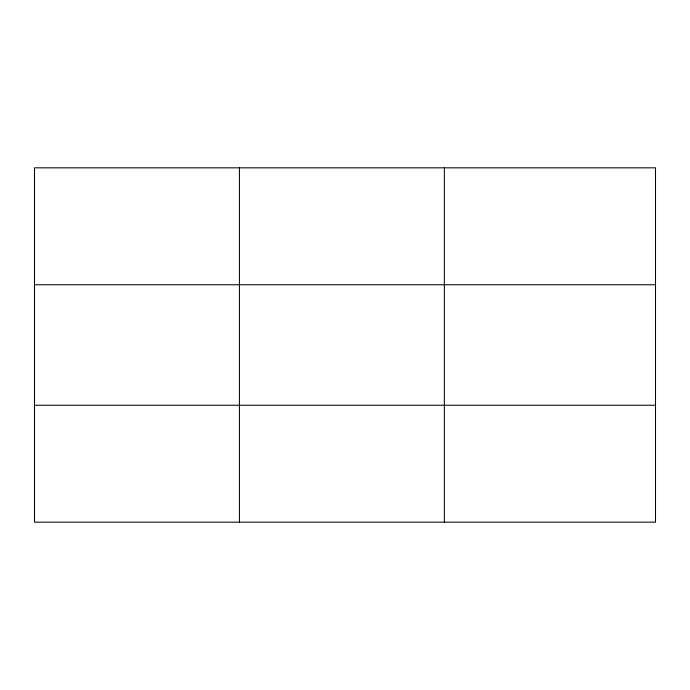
<?xml version="1.0" encoding="UTF-8"?>
<svg xmlns="http://www.w3.org/2000/svg" width="690" height="690" viewBox="0 0 690 690"><rect width="100%" height="100%" fill="white"/><g stroke="black" fill="none" stroke-linecap="round" stroke-linejoin="round"><path stroke-width="1.03" d="M239.43 522.166L239.43 167.834M444.36 522.166L444.36 167.834M34.5 284.763L655.5 284.763M34.5 405.237L655.5 405.237M655.5 483.19L655.5 522.166L34.5 522.166L34.5 167.834L655.5 167.834L655.5 483.19"/></g></svg>
